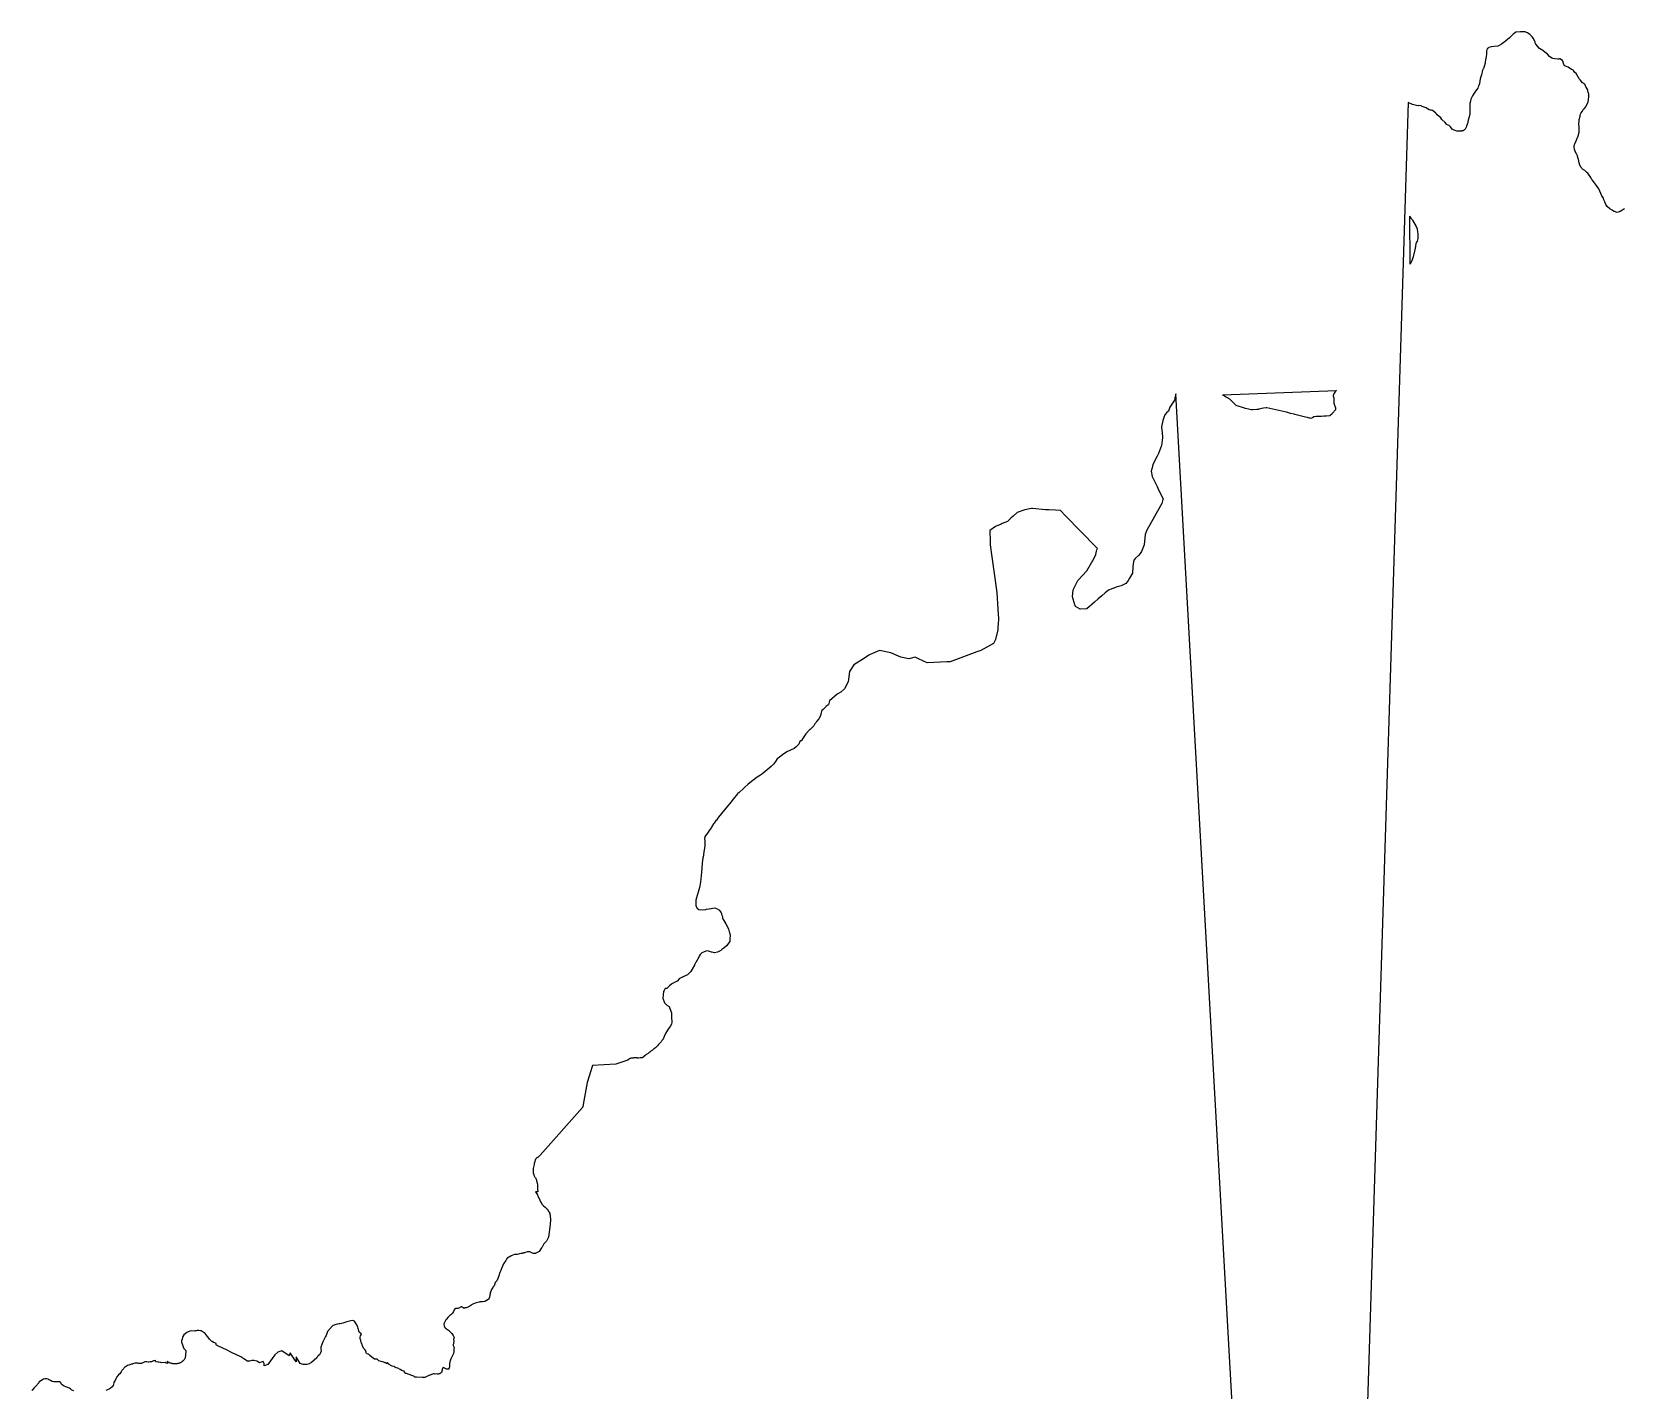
# Model space of a CAD drawing. Extents: x 6438959 to 7279357, y 1424492 to 2039161.
# Drawn here: x 6728069 to 6859158, y 1766905 to 1878831 of the extents above; entities that cross this region are included whole.
import ezdxf

# ---------------------------------------------------------------- set-up
doc = ezdxf.new("R2010")
doc.units = 21
doc.layers.add('COUNTY_BOUNDARY', color=40, linetype='Continuous')

msp = doc.modelspace()

# ---------------------------------------------------------------- linework, layer by layer
at = {"layer": 'COUNTY_BOUNDARY'}
for points in [[(6859351, 1864239), (6858991, 1864027), (6858741, 1863955), (6858650, 1863966), (6858543, 1864013), (6858465, 1864027), (6858328, 1864147), (6858144, 1864247), (6857906, 1864432), (6857804, 1864613), (6857729, 1864820), (6857635, 1864981), (6857604, 1865118), (6857489, 1865322), (6857221, 1865893), (6856968, 1866268), (6856785, 1866488), (6856690, 1866628), (6856626, 1866693), (6856563, 1866835), (6856323, 1867172), (6856257, 1867252), (6856075, 1867409), (6855894, 1867516), (6855848, 1867563), (6855764, 1867646), (6855662, 1867840), (6855600, 1868037), (6855569, 1868318), (6855508, 1868470), (6855470, 1868604), (6855381, 1868777), (6855294, 1868966), (6855284, 1869009), (6855237, 1869126), (6855192, 1869360), (6855193, 1869421), (6855223, 1869547), (6855244, 1869591), (6855370, 1869850), (6855421, 1869997), (6855444, 1870079), (6855492, 1870176), (6855542, 1870253), (6855543, 1870304), (6855544, 1870381), (6855604, 1870557), (6855605, 1870873), (6855623, 1870979), (6855622, 1871069), (6855593, 1871199), (6855576, 1871240), (6855605, 1871507), (6855598, 1871609), (6855693, 1871880), (6855688, 1871950), (6855715, 1872057), (6855744, 1872123), (6855780, 1872165), (6855876, 1872302), (6855929, 1872391), (6855975, 1872447), (6856029, 1872474), (6856171, 1872654), (6856345, 1873072), (6856383, 1873248), (6856403, 1873476), (6856400, 1873594), (6856394, 1873616), (6856397, 1873678), (6856396, 1873726), (6856384, 1873777), (6856343, 1873870), (6856338, 1873924), (6856319, 1874044), (6856271, 1874139), (6856196, 1874262), (6856167, 1874292), (6856108, 1874459), (6856067, 1874509), (6856044, 1874520), (6856019, 1874531), (6855997, 1874564), (6855891, 1874638), (6855683, 1874888), (6855614, 1874948), (6855364, 1875388), (6855266, 1875473), (6855152, 1875635), (6855076, 1875686), (6854966, 1875730), (6854701, 1875923), (6854490, 1875993), (6854435, 1876029), (6854336, 1876150), (6854304, 1876327), (6854227, 1876463), (6854026, 1876610), (6853989, 1876623), (6853935, 1876588), (6853845, 1876569), (6853602, 1876606), (6853449, 1876644), (6853345, 1876652), (6853174, 1876793), (6853008, 1876978), (6852785, 1877160), (6852614, 1877282), (6852333, 1877452), (6852028, 1877808), (6852011, 1877828), (6851992, 1877963), (6851978, 1877996), (6851964, 1878028), (6851849, 1878292), (6851727, 1878426), (6851668, 1878489), (6851558, 1878606), (6851350, 1878753), (6851257, 1878788), (6851150, 1878827), (6851015, 1878829), (6850798, 1878831), (6850765, 1878829), (6850393, 1878800), (6850254, 1878701), (6850167, 1878638), (6849923, 1878398), (6849874, 1878349), (6849532, 1878054), (6849209, 1877803), (6849028, 1877700), (6848894, 1877657), (6848601, 1877619), (6848352, 1877583), (6848165, 1877545), (6848106, 1877488), (6848090, 1877472), (6848035, 1877417), (6847993, 1877325), (6847969, 1877272), (6847969, 1877233), (6847968, 1877131), (6847970, 1876956), (6847875, 1876364), (6847870, 1876327), (6847850, 1876246), (6847786, 1875982), (6847713, 1875810), (6847702, 1875784), (6847652, 1875666), (6847554, 1875300), (6847465, 1874946), (6847393, 1874581), (6847351, 1874421), (6847349, 1874416), (6847323, 1874361), (6847298, 1874306), (6847248, 1874199), (6847151, 1874046), (6846949, 1873778), (6846822, 1873550), (6846713, 1873343), (6846681, 1873280), (6846655, 1873124), (6846599, 1872912), (6846589, 1872735), (6846607, 1872309), (6846606, 1872253), (6846605, 1872168), (6846589, 1872077), (6846534, 1871817), (6846449, 1871558), (6846401, 1871259), (6846393, 1871232), (6846365, 1871143), (6846336, 1871055), (6846332, 1871038), (6846212, 1870802), (6846155, 1870760), (6846132, 1870743), (6846108, 1870726), (6846043, 1870679), (6845997, 1870669), (6845975, 1870665), (6845954, 1870660), (6845918, 1870645), (6845800, 1870635), (6845791, 1870634), (6845770, 1870632), (6845640, 1870643), (6845525, 1870659), (6845393, 1870704), (6845304, 1870739), (6845146, 1870804), (6845008, 1871012), (6844986, 1871038), (6844887, 1871101), (6844732, 1871173), (6844663, 1871233), (6844557, 1871365), (6844302, 1871607), (6844217, 1871737), (6843913, 1871985), (6843832, 1872101), (6843766, 1872164), (6843524, 1872345), (6843429, 1872388), (6843350, 1872385), (6843275, 1872405), (6843261, 1872409), (6843110, 1872489), (6842994, 1872573), (6842673, 1872672), (6842627, 1872718), (6842580, 1872740), (6842383, 1872757), (6842305, 1872744), (6841869, 1872845), (6841518, 1872996), (6834167, 1637701)], [(6834167, 1637701), (6822355, 1849003), (6822291, 1848650), (6822262, 1848491), (6821883, 1847893), (6821757, 1847581), (6821605, 1847425), (6821448, 1847264), (6821383, 1847059), (6821304, 1846810), (6821179, 1846290), (6821183, 1846262), (6821248, 1845794), (6821275, 1845424), (6821258, 1845283), (6821252, 1845238), (6821246, 1845193), (6821189, 1844741), (6820940, 1844083), (6820830, 1843877), (6820458, 1843180), (6820405, 1842918), (6820344, 1842623), (6820415, 1842188), (6820774, 1841468), (6820831, 1841354), (6820887, 1841241), (6821312, 1840336), (6821269, 1840211), (6821259, 1840184), (6821205, 1839965), (6820852, 1839327), (6820227, 1838204), (6820003, 1837815), (6819925, 1837629), (6819831, 1837408), (6819744, 1836567), (6819543, 1836013), (6819435, 1835833), (6819283, 1835688), (6819041, 1835464), (6818913, 1835295), (6818860, 1835005), (6818831, 1834741), (6818785, 1834226), (6818556, 1833809), (6818440, 1833635), (6818371, 1833532), (6818238, 1833366), (6817854, 1833169), (6817537, 1833099), (6816825, 1832834), (6816548, 1832596), (6816271, 1832357), (6815972, 1832100), (6815673, 1831842), (6815030, 1831289), (6814478, 1831250), (6814094, 1831485), (6814070, 1831561), (6814053, 1831615), (6813851, 1832265), (6813911, 1832866), (6813996, 1833029), (6814300, 1833608), (6815034, 1834421), (6815456, 1835133), (6815523, 1835247), (6815760, 1835758), (6815837, 1836042), (6815865, 1836146), (6815900, 1836262), (6815806, 1836358), (6814544, 1837657), (6813282, 1838956), (6812860, 1839390), (6812452, 1839408), (6811889, 1839433), (6811614, 1839455), (6810543, 1839541), (6810483, 1839546), (6809909, 1839439), (6809284, 1839238), (6808957, 1838929), (6808774, 1838756), (6808591, 1838583), (6808479, 1838477), (6808055, 1838309), (6807965, 1838274), (6807492, 1838061), (6807029, 1837753), (6807053, 1836865), (6807062, 1836563), (6807207, 1835558), (6807605, 1832632), (6807706, 1831255), (6807755, 1830465), (6807751, 1830402), (6807727, 1830068), (6807704, 1829733), (6807692, 1829553), (6807514, 1828761), (6807336, 1828432), (6806295, 1827850), (6806139, 1827797), (6805962, 1827736), (6804430, 1827180), (6803756, 1826918), (6803515, 1826908), (6802413, 1826866), (6801875, 1826846), (6801151, 1827176), (6800892, 1827295), (6800354, 1827166), (6799701, 1827291), (6798865, 1827664), (6797948, 1827860), (6797184, 1827534), (6797050, 1827476), (6796612, 1827169), (6795828, 1826662), (6795475, 1826123), (6795363, 1825259), (6795066, 1824682), (6794752, 1824414), (6794459, 1824269), (6793826, 1823701), (6793730, 1823384), (6793724, 1823380), (6793694, 1823357), (6793611, 1823294), (6793528, 1823231), (6793512, 1823219), (6793288, 1822986), (6793196, 1822919), (6793170, 1822868), (6793141, 1822687), (6793062, 1822427), (6792942, 1822230), (6792744, 1821996), (6792682, 1821900), (6792622, 1821807), (6792516, 1821641), (6792493, 1821615), (6792420, 1821533), (6792219, 1821342), (6792209, 1821333), (6791860, 1820990), (6791643, 1820644), (6791515, 1820441), (6791492, 1820418), (6791469, 1820395), (6791458, 1820395), (6791426, 1820397), (6791415, 1820399), (6791377, 1820360), (6791286, 1820123), (6791094, 1819931), (6791058, 1819900), (6790915, 1819780), (6790296, 1819515), (6789949, 1819261), (6789598, 1818978), (6789519, 1818915), (6789373, 1818704), (6789212, 1818495), (6789156, 1818422), (6789005, 1818295), (6788347, 1817746), (6788206, 1817629), (6788120, 1817580), (6787844, 1817422), (6787243, 1816963), (6787078, 1816811), (6786833, 1816587), (6786718, 1816481), (6786372, 1816164), (6786256, 1816058), (6786226, 1816030), (6786214, 1816019), (6786144, 1815932), (6786117, 1815899), (6785980, 1815729), (6785568, 1815221), (6785431, 1815052), (6785276, 1814859), (6784810, 1814283), (6784654, 1814092), (6784639, 1814073), (6784615, 1814041), (6784500, 1813886), (6784461, 1813835), (6784313, 1813638), (6784266, 1813576), (6784123, 1813342), (6784082, 1813277), (6783905, 1813012), (6783817, 1812881), (6783764, 1812809), (6783554, 1812528), (6783545, 1812492), (6783509, 1812353), (6783539, 1812173), (6783548, 1811745), (6783467, 1811247), (6783399, 1810834), (6783392, 1810789), (6783370, 1810656), (6783363, 1810611), (6783311, 1810296), (6783259, 1809597), (6783198, 1808776), (6783094, 1808313), (6782807, 1807288), (6782795, 1806849), (6782898, 1806645), (6782914, 1806613), (6783059, 1806511), (6783320, 1806482), (6783614, 1806516), (6783681, 1806530), (6783887, 1806574), (6783897, 1806577), (6784374, 1806640), (6784505, 1806583), (6784703, 1806497), (6784711, 1806493), (6784724, 1806488), (6784731, 1806478), (6784735, 1806471), (6784782, 1806402), (6784886, 1806251), (6784905, 1806187), (6784929, 1806103), (6784945, 1806049), (6784966, 1805978), (6784992, 1805888), (6785007, 1805834), (6785050, 1805688), (6785110, 1805595), (6785280, 1805336), (6785486, 1804918), (6785498, 1804895), (6785561, 1804660), (6785569, 1804631), (6785592, 1804543), (6785600, 1804514), (6785638, 1804374), (6785612, 1804097), (6785592, 1803889), (6785337, 1803522), (6785102, 1803333), (6784943, 1803207), (6784866, 1803146), (6784634, 1803027), (6784580, 1803000), (6784328, 1802952), (6784156, 1802989), (6784097, 1803007), (6783771, 1803111), (6783631, 1803083), (6783432, 1802996), (6783296, 1802931), (6783160, 1802812), (6783086, 1802679), (6783053, 1802587), (6782795, 1802155), (6782767, 1802108), (6782706, 1801959), (6782693, 1801919), (6782490, 1801592), (6782408, 1801459), (6782357, 1801377), (6782141, 1801151), (6782108, 1801129), (6782065, 1801100), (6781982, 1801072), (6781922, 1801052), (6781919, 1801051), (6781748, 1800966), (6781741, 1800962), (6781690, 1800940), (6781460, 1800840), (6781452, 1800836), (6781267, 1800613), (6780837, 1800392), (6780797, 1800372), (6780632, 1800230), (6780519, 1800115), (6780419, 1800006), (6780303, 1800010), (6780277, 1800009), (6780239, 1799949), (6780187, 1799849), (6780141, 1799761), (6780079, 1799213), (6780226, 1798813), (6780403, 1798635), (6780598, 1798512), (6780782, 1798063), (6780792, 1798039), (6780804, 1797498), (6780831, 1797370), (6780829, 1797352), (6780824, 1797241), (6780788, 1797063), (6780685, 1796866), (6780588, 1796727), (6780465, 1796573), (6780309, 1796285), (6780183, 1796035), (6780123, 1795829), (6780072, 1795786), (6780047, 1795767), (6780028, 1795750), (6780004, 1795710), (6779983, 1795665), (6779941, 1795614), (6779908, 1795568), (6779836, 1795491), (6779826, 1795490), (6779727, 1795385), (6779637, 1795281), (6779573, 1795198), (6779472, 1795104), (6779398, 1795061), (6779379, 1795054), (6779325, 1795017), (6779275, 1794970), (6779219, 1794929), (6779174, 1794900), (6779134, 1794862), (6779102, 1794824), (6779078, 1794803), (6779000, 1794756), (6778981, 1794748), (6778951, 1794727), (6778904, 1794681), (6778866, 1794637), (6778765, 1794581), (6778746, 1794566), (6778736, 1794565), (6778691, 1794536), (6778626, 1794479), (6778471, 1794353), (6778436, 1794328), (6778373, 1794290), (6778306, 1794282), (6778301, 1794285), (6778253, 1794291), (6778220, 1794286), (6778087, 1794252), (6778043, 1794252), (6777984, 1794275), (6777975, 1794271), (6777961, 1794280), (6777942, 1794277), (6777936, 1794281), (6777869, 1794284), (6777766, 1794284), (6777760, 1794280), (6777694, 1794280), (6777632, 1794270), (6777627, 1794272), (6777608, 1794273), (6777551, 1794271), (6777453, 1794254), (6777322, 1794198), (6777194, 1794104), (6777041, 1794038), (6776216, 1793757), (6774282, 1793661), (6773832, 1792259), (6773510, 1790455), (6773475, 1790260), (6773465, 1790235), (6773453, 1790205), (6769968, 1786283), (6769783, 1786083), (6769754, 1786066), (6769660, 1786018), (6769584, 1785942), (6769497, 1785654), (6769486, 1785595), (6769482, 1785577), (6769476, 1785547), (6769472, 1785522), (6769468, 1785505), (6769427, 1785291), (6769401, 1785158), (6769392, 1784810), (6769436, 1784644), (6769445, 1784610), (6769536, 1784464), (6769573, 1784405), (6769644, 1784292), (6769661, 1784216), (6769678, 1784144), (6769748, 1783888), (6769761, 1783509), (6769778, 1783254), (6769583, 1783254), (6769741, 1783002), (6769792, 1782898), (6769926, 1782652), (6769947, 1782557), (6769994, 1782428), (6770070, 1782321), (6770122, 1782240), (6770255, 1782089), (6770378, 1781973), (6770505, 1781882), (6770562, 1781813), (6770598, 1781760), (6770645, 1781617), (6770717, 1781625), (6770796, 1781324), (6770803, 1781298), (6770822, 1780941), (6770800, 1780590), (6770799, 1780570), (6770646, 1779509), (6770482, 1779173), (6770286, 1778953), (6770129, 1778697), (6770078, 1778621), (6769881, 1778338), (6769609, 1778185), (6769573, 1778163), (6769461, 1778169), (6769423, 1778172), (6769350, 1778205), (6769132, 1778306), (6769109, 1778316), (6769055, 1778313), (6768959, 1778308), (6768911, 1778305), (6768769, 1778258), (6768677, 1778226), (6768648, 1778217), (6768621, 1778211), (6768582, 1778203), (6768576, 1778202), (6768571, 1778200), (6768509, 1778184), (6768490, 1778179), (6768436, 1778165), (6768414, 1778159), (6768396, 1778154), (6768256, 1778129), (6768072, 1778096), (6767856, 1778076), (6767591, 1777977), (6767476, 1777904), (6767377, 1777863), (6767256, 1777774), (6767220, 1777714), (6767195, 1777714), (6767135, 1777602), (6766939, 1777326), (6766785, 1776939), (6766730, 1776777), (6766656, 1776603), (6766567, 1776332), (6766488, 1776097), (6766392, 1775923), (6766273, 1775767), (6766208, 1775589), (6766179, 1775510), (6766073, 1775398), (6766058, 1775371), (6766014, 1775292), (6765959, 1775195), (6765897, 1775046), (6765861, 1774961), (6765849, 1774934), (6765847, 1774904), (6765839, 1774806), (6765834, 1774781), (6765823, 1774724), (6765817, 1774696), (6765802, 1774577), (6765772, 1774486), (6765716, 1774418), (6765676, 1774380), (6765545, 1774297), (6765398, 1774226), (6765210, 1774183), (6765139, 1774196), (6765113, 1774196), (6765058, 1774193), (6764992, 1774179), (6764946, 1774153), (6764825, 1774121), (6764607, 1774078), (6764556, 1774052), (6764485, 1774030), (6764374, 1773966), (6764318, 1773927), (6764262, 1773877), (6764172, 1773819), (6763966, 1773721), (6763954, 1773713), (6763878, 1773693), (6763767, 1773680), (6763736, 1773670), (6763665, 1773673), (6763614, 1773698), (6763547, 1773758), (6763517, 1773773), (6763461, 1773782), (6763415, 1773759), (6763359, 1773712), (6763309, 1773683), (6763254, 1773664), (6763187, 1773647), (6763076, 1773637), (6763005, 1773640), (6762929, 1773607), (6762873, 1773519), (6762818, 1773379), (6762739, 1773258), (6762607, 1773102), (6762536, 1773064), (6762411, 1772956), (6762350, 1772895), (6762249, 1772768), (6762194, 1772689), (6762109, 1772536), (6762074, 1772486), (6762034, 1772374), (6762029, 1772305), (6762045, 1772216), (6762117, 1772075), (6762168, 1772025), (6762255, 1771956), (6762409, 1771859), (6762480, 1771784), (6762607, 1771667), (6762680, 1771570), (6762752, 1771486), (6762808, 1771401), (6762854, 1771312), (6762875, 1771224), (6762865, 1771167), (6762835, 1771091), (6762836, 1771043), (6762846, 1771003), (6762852, 1770924), (6762808, 1770642), (6762808, 1770594), (6762819, 1770537), (6762856, 1770481), (6762871, 1770415), (6762857, 1770295), (6762853, 1770152), (6762843, 1770057), (6762819, 1769918), (6762779, 1769823), (6762721, 1769703), (6762614, 1769487), (6762584, 1769401), (6762544, 1769331), (6762519, 1769227), (6762514, 1769179), (6762517, 1769147), (6762506, 1769134), (6762511, 1769119), (6762493, 1769008), (6762499, 1768994), (6762500, 1768945), (6762491, 1768827), (6762479, 1768744), (6762475, 1768734), (6762451, 1768670), (6762432, 1768649), (6762392, 1768631), (6762318, 1768633), (6762279, 1768643), (6762210, 1768676), (6762205, 1768673), (6762150, 1768696), (6762124, 1768712), (6762060, 1768740), (6762057, 1768749), (6762052, 1768745), (6762026, 1768762), (6762019, 1768760), (6761962, 1768780), (6761956, 1768745), (6761898, 1768604), (6761882, 1768550), (6761871, 1768484), (6761864, 1768393), (6761816, 1768362), (6761757, 1768312), (6761717, 1768286), (6761693, 1768276), (6761673, 1768259), (6761619, 1768239), (6761560, 1768227), (6761542, 1768219), (6761510, 1768220), (6761424, 1768242), (6761292, 1768238), (6761231, 1768253), (6761169, 1768240), (6761018, 1768186), (6760946, 1768166), (6760915, 1768154), (6760876, 1768140), (6760800, 1768104), (6760683, 1768069), (6760460, 1767951), (6760340, 1767942), (6760254, 1767940), (6759766, 1767969), (6759650, 1767967), (6759556, 1768065), (6759396, 1768127), (6759161, 1768208), (6758956, 1768279), (6758839, 1768293), (6758781, 1768404), (6758748, 1768473), (6758719, 1768481), (6758560, 1768526), (6758420, 1768611), (6758248, 1768711), (6758098, 1768744), (6757982, 1768789), (6757921, 1768852), (6757784, 1768890), (6757719, 1768920), (6757518, 1769011), (6757455, 1769077), (6757383, 1769180), (6757348, 1769089), (6757217, 1769148), (6757185, 1769162), (6757010, 1769242), (6756867, 1769280), (6756678, 1769329), (6756529, 1769453), (6756314, 1769469), (6756086, 1769632), (6755927, 1769767), (6755916, 1769780), (6755882, 1769811), (6755821, 1769867), (6755800, 1769886), (6755721, 1769901), (6755698, 1769911), (6755576, 1770042), (6755627, 1770104), (6755589, 1770161), (6755527, 1770252), (6755448, 1770351), (6755327, 1770531), (6755315, 1770550), (6755310, 1770620), (6755305, 1770690), (6755246, 1770747), (6755244, 1770753), (6755231, 1770795), (6755191, 1770927), (6755187, 1771025), (6755182, 1771039), (6755164, 1771092), (6755137, 1771116), (6755130, 1771136), (6755134, 1771275), (6755141, 1771280), (6755153, 1771372), (6755249, 1771528), (6755218, 1771557), (6755181, 1771585), (6755045, 1771685), (6754972, 1771977), (6754934, 1772087), (6754850, 1772284), (6754757, 1772463), (6754658, 1772604), (6754572, 1772630), (6754506, 1772650), (6754373, 1772630), (6754043, 1772548), (6753704, 1772416), (6753484, 1772383), (6753390, 1772370), (6753241, 1772358), (6753058, 1772283), (6752851, 1772209), (6752450, 1771734), (6752325, 1771421), (6752286, 1771342), (6752170, 1771112), (6752053, 1770878), (6751889, 1770446), (6751905, 1770294), (6751926, 1770107), (6751860, 1769989), (6751771, 1769829), (6751669, 1769742), (6751605, 1769676), (6751551, 1769564), (6751115, 1769181), (6750933, 1769088), (6750734, 1769023), (6750428, 1769010), (6750196, 1769104), (6749868, 1769645), (6749859, 1769318), (6749858, 1769298), (6749848, 1769251), (6749357, 1769971), (6749280, 1769747), (6749195, 1769804), (6748669, 1770150), (6748336, 1770025), (6748110, 1769811), (6747523, 1769028), (6747224, 1768898), (6747215, 1769094), (6747131, 1769278), (6746966, 1769210), (6746836, 1769158), (6746622, 1769303), (6746372, 1769358), (6746205, 1769338), (6746023, 1769294), (6745829, 1769288), (6745684, 1769417), (6745559, 1769491), (6745288, 1769650), (6744539, 1770018), (6744107, 1770230), (6743461, 1770540), (6743290, 1770621), (6743257, 1770637), (6743256, 1770751), (6743148, 1770795), (6743043, 1770847), (6742944, 1770909), (6742881, 1770954), (6742806, 1771017), (6742723, 1771099), (6742648, 1771187), (6742431, 1771465), (6742350, 1771571), (6742286, 1771633), (6742216, 1771687), (6742100, 1771753), (6742017, 1771785), (6741974, 1771798), (6741843, 1771820), (6741710, 1771819), (6741622, 1771806), (6741559, 1771789), (6741511, 1771775), (6741260, 1771796), (6741084, 1771759), (6740958, 1771712), (6740851, 1771659), (6740699, 1771547), (6740609, 1771466), (6740531, 1771336), (6740495, 1771240), (6740455, 1771101), (6740410, 1770978), (6740419, 1770858), (6740462, 1770714), (6740555, 1770479), (6740612, 1770338), (6740720, 1770221), (6740759, 1770173), (6740734, 1769767), (6740684, 1769491), (6740639, 1769431), (6740604, 1769390), (6740568, 1769351), (6740530, 1769313), (6740490, 1769277), (6740449, 1769243), (6740406, 1769211), (6740358, 1769187), (6740310, 1769165), (6740260, 1769145), (6740210, 1769128), (6740159, 1769113), (6740106, 1769100), (6740054, 1769090), (6740017, 1769085), (6740001, 1769083), (6739948, 1769078), (6739895, 1769075), (6739842, 1769075), (6739788, 1769078), (6739735, 1769083), (6739682, 1769090), (6739630, 1769100), (6739578, 1769112), (6739527, 1769127), (6739476, 1769144), (6739426, 1769164), (6739378, 1769186), (6739330, 1769210), (6739284, 1769237), (6739239, 1769265), (6739245, 1769111), (6739132, 1769128), (6739074, 1769175), (6738733, 1769166), (6738717, 1769190), (6738539, 1769217), (6738495, 1769224), (6738315, 1769251), (6738291, 1769277), (6738230, 1769345), (6738097, 1769318), (6737935, 1769253), (6737833, 1769233), (6737721, 1769220), (6737650, 1769217), (6737513, 1769238), (6737386, 1769230), (6737270, 1769176), (6737112, 1769105), (6736940, 1769114), (6736884, 1769114), (6736818, 1769132), (6736746, 1769141), (6736670, 1769131), (6736559, 1769127), (6736386, 1769072), (6736358, 1769060), (6736284, 1769050), (6736057, 1768979), (6735955, 1768937), (6735879, 1768896), (6735763, 1768822), (6735510, 1768567), (6735480, 1768523), (6735459, 1768473), (6735435, 1768418), (6735385, 1768336), (6735329, 1768260), (6735218, 1768164), (6735087, 1768002), (6735052, 1767948), (6734997, 1767838), (6734937, 1767695), (6734841, 1767558), (6734821, 1767514), (6734801, 1767410), (6734802, 1767390), (6734764, 1767282), (6734691, 1767176), (6734666, 1767149), (6734529, 1767045), (6734438, 1766984), (6734175, 1766871)], [(6731533, 1766842), (6731380, 1766916), (6731309, 1766967), (6731252, 1767021), (6731181, 1767070), (6731100, 1767102), (6731038, 1767126), (6730875, 1767173), (6730728, 1767244), (6730641, 1767301), (6730564, 1767351), (6730500, 1767426), (6730482, 1767477), (6730431, 1767546), (6730350, 1767587), (6730268, 1767580), (6729903, 1767580), (6729875, 1767583), (6729760, 1767627), (6729622, 1767690), (6729495, 1767759), (6729454, 1767790), (6729408, 1767815), (6729317, 1767852), (6729179, 1767848), (6729022, 1767816), (6728820, 1767682), (6728683, 1767598), (6728646, 1767516), (6728400, 1767246), (6728319, 1767157), (6728265, 1767097), (6728104, 1766920), (6728094, 1766909), (6728069, 1766868)]]:
    msp.add_lwpolyline(points, dxfattribs=at)
for points in [[(6841645, 1863648), (6841680, 1863614), (6841707, 1863546), (6841733, 1863482), (6841833, 1863357), (6841870, 1863311), (6842179, 1862798), (6842253, 1862593), (6842258, 1862577), (6842274, 1862358), (6842317, 1862183), (6842327, 1862172), (6842325, 1862152), (6842323, 1862131), (6842314, 1862044), (6842311, 1861934), (6842306, 1861790), (6842261, 1861594), (6842206, 1861487), (6842195, 1861466), (6842184, 1861434), (6842158, 1861358), (6842125, 1861192), (6842108, 1861116), (6842093, 1861041), (6842085, 1861007), (6842038, 1860751), (6842036, 1860742), (6842008, 1860625), (6841988, 1860544), (6841963, 1860424), (6841924, 1860300), (6841872, 1860139), (6841842, 1860033), (6841817, 1859949), (6841674, 1859683)], [(6835619, 1849275), (6835520, 1849212), (6835412, 1849054), (6835341, 1848874), (6835347, 1848833), (6835379, 1848634), (6835383, 1848458), (6835402, 1848229), (6835520, 1847854), (6835520, 1847773), (6835519, 1847690), (6835287, 1847401), (6835247, 1847351), (6835073, 1847180), (6834780, 1847167), (6834574, 1847157), (6834368, 1847148), (6834327, 1847146), (6834037, 1847142), (6834030, 1847142), (6833939, 1847140), (6833926, 1847138), (6833745, 1847097), (6833624, 1847033), (6833488, 1846972), (6833430, 1846987), (6833371, 1847002), (6833213, 1847042), (6833055, 1847082), (6832719, 1847168), (6832382, 1847253), (6832277, 1847280), (6832172, 1847307), (6832128, 1847318), (6831825, 1847395), (6831478, 1847483), (6831338, 1847518), (6829881, 1847859), (6829817, 1847850), (6829582, 1847814), (6829210, 1847731), (6829179, 1847724), (6829149, 1847717), (6829075, 1847700), (6829041, 1847698), (6828687, 1847673), (6828574, 1847690), (6828354, 1847726), (6828118, 1847797), (6828028, 1847824), (6827346, 1848029), (6826976, 1848401), (6826893, 1848484), (6826810, 1848568), (6826719, 1848620), (6826628, 1848672), (6826467, 1848765), (6826305, 1848858), (6826250, 1848889), (6826236, 1848904), (6826223, 1848917)]]:
    msp.add_lwpolyline(points, close=True, dxfattribs=at)

doc.saveas('drawing.dxf')
